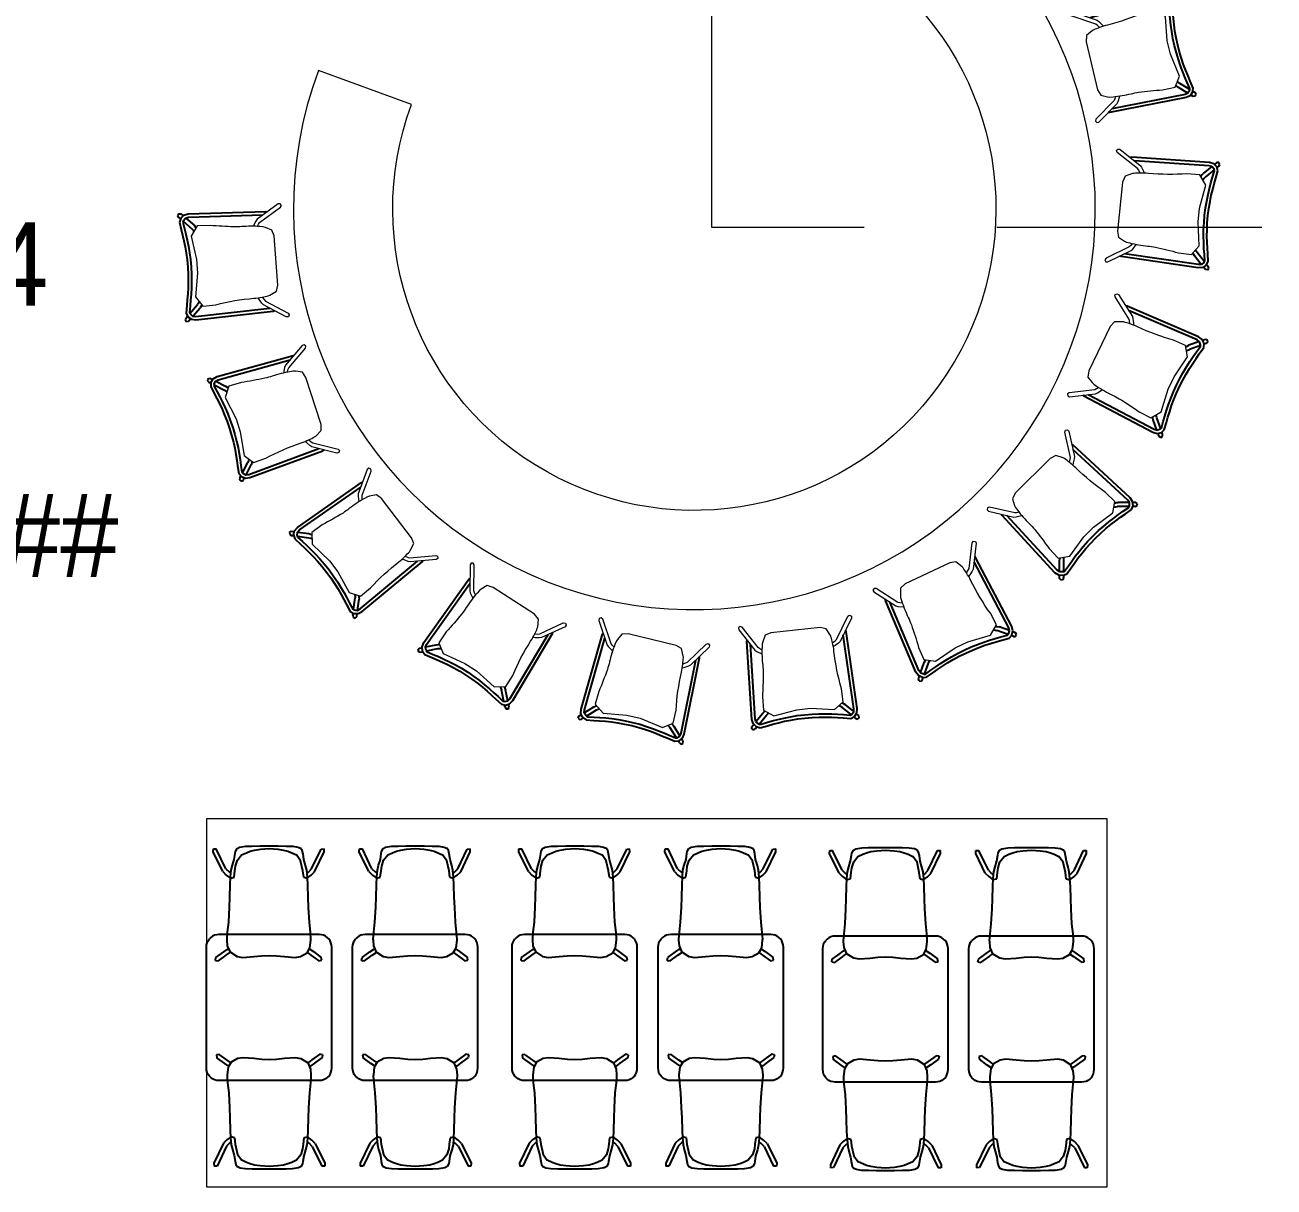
# Model space of a CAD drawing. Header units: centimetres. Extents: x -678439 to 55805, y -426864 to 17948.
# Drawn here: x 48759 to 49357, y 10134 to 10691 of the extents above; entities that cross this region are included whole.
import ezdxf
from ezdxf.enums import TextEntityAlignment as Align

# ---------------------------------------------------------------- set-up
doc = ezdxf.new("R2010")
doc.units = ezdxf.units.CM
doc.header["$LTSCALE"] = 0.01
doc.header["$MEASUREMENT"] = 0
doc.linetypes.add('HIDDEN', pattern=[9.525, 6.35, -3.175])
doc.layers.get('0').update_dxf_attribs({"lineweight": 0})
for name, color, linetype, lineweight in [('AG-Furniture', 9, 'Continuous', 9), ('AI-040 @ 250', 2, 'Continuous', 20), ('shaft', 3, 'Continuous', 20)]:
    doc.layers.add(name, color=color, linetype=linetype, lineweight=lineweight)
doc.styles.add('Arial', font='arial.ttf')

# ---------------------------------------------------------------- blocks, each defined once
blk = doc.blocks.new('*U93')
at = {"style": 'Arial'}
for tag, p in [('NO', (1.676, 0.8)), ('MAHAL', (1.676, -1.8)), ('ALAN', (1.676, -4.4))]:
    blk.add_attdef(tag, text='', height=1.6, dxfattribs=at).set_placement(p, align=Align.MIDDLE_CENTER)
blk = doc.blocks.new('ART_00113592_P')
at = {"color": 0, "linetype": 'Continuous', "lineweight": -3}
for p, q in [((0, -60), (1, -49.2)), ((1, -49.2), (3.8, -39.1)), ((3.8, -39.1), (8.2, -29.7)), ((8.2, -29.7), (14.1, -21.4)), ((14.1, -21.4), (21.4, -14.1)), ((21.4, -14.1), (29.7, -8.2)), ((29.7, -8.2), (39.1, -3.8)), ((39.1, -3.8), (49.2, -1)), ((49.2, -1), (60, 0)), ((60, 0), (640, 0)), ((640, 0), (650.8, -1)), ((650.8, -1), (661, -3.8)), ((661, -3.8), (670.3, -8.2)), ((670.3, -8.2), (678.7, -14.1)), ((685.9, -21.4), (678.7, -14.1)), ((691.9, -29.7), (685.9, -21.4)), ((696.3, -39.1), (691.9, -29.7)), ((699.1, -49.2), (696.3, -39.1)), ((700.1, -60), (699.1, -49.2)), ((0, -540), (0, -60)), ((700, -60), (700.1, -60)), ((700.1, -540), (700.1, -60)), ((1, -550.8), (0, -540)), ((3.8, -561), (1, -550.8)), ((8.2, -570.3), (3.8, -561)), ((14.1, -578.7), (8.2, -570.3)), ((21.4, -585.9), (14.1, -578.7)), ((21.4, -585.9), (29.7, -591.9)), ((29.7, -591.9), (39.1, -596.3)), ((39.1, -596.3), (49.2, -599.1)), ((650.8, -599.1), (661, -596.3)), ((661, -596.3), (670.3, -591.9)), ((670.3, -591.9), (678.7, -585.9)), ((678.7, -585.9), (685.9, -578.7)), ((685.9, -578.7), (691.9, -570.3)), ((691.9, -570.3), (696.3, -561)), ((696.3, -561), (699.1, -550.8)), ((699.1, -550.8), (700.1, -540)), ((49.2, -599.1), (60, -600.1)), ((60, -600.1), (640, -600.1)), ((640, -600.1), (650.8, -599.1))]:
    blk.add_line(p, q, dxfattribs=at)
blk = doc.blocks.new('ART_00104314_P')
at = {"color": 0, "linetype": 'Continuous', "lineweight": -3}
for p, q in [((224.9, -0.3), (268.4, 0)), ((268.4, 0), (311.7, -0.3)), ((0, -28), (0.7, -14.3)), ((46, -123), (0, -28)), ((0.7, -14.3), (14.7, -14.5)), ((60.6, -109.3), (14.7, -14.5)), ((101, -64.7), (105.3, -37)), ((105.3, -37), (106.9, -27)), ((106.9, -27), (114.1, -12.5)), ((114.1, -12.5), (126, -6.2)), ((115.8, -69), (136.1, -43.3)), ((126, -6.2), (154.7, -1.5)), ((136.1, -43.3), (159.2, -32.4)), ((154.7, -1.5), (185.5, -0.7)), ((159.2, -32.4), (177.3, -25.4)), ((177.3, -25.4), (198.3, -19.6)), ((185.5, -0.7), (224.9, -0.3)), ((198.3, -19.6), (226, -15.6)), ((226, -15.6), (267.8, -12.3)), ((267.8, -12.3), (309.6, -15.6)), ((309.6, -15.6), (337.2, -19.6)), ((311.7, -0.3), (348.7, -0.6)), ((337.2, -19.6), (357.9, -25.4)), ((348.7, -0.6), (381.5, -1.4)), ((357.9, -25.4), (375.9, -32.4)), ((375.9, -32.4), (398.9, -43.3)), ((381.5, -1.4), (406.3, -5.4)), ((418.9, -70.9), (398.9, -43.3)), ((406.3, -5.4), (418.9, -10.9)), ((426.8, -21.6), (418.9, -10.9)), ((430.4, -37.6), (426.8, -21.6)), ((434.6, -64.8), (430.4, -37.6)), ((471.2, -110.5), (516.8, -15)), ((485.7, -124.2), (531.5, -28.4)), ((516.8, -15), (530.8, -14.7)), ((531.5, -28.4), (530.8, -14.7)), ((60.6, -109.3), (75.8, -124.5)), ((83.5, -148.7), (86.4, -116.3)), ((86.4, -116.3), (92.6, -92.8)), ((92.6, -92.8), (101, -64.7)), ((104.2, -119.7), (107, -97.4)), ((107, -97.4), (115.8, -69)), ((430, -119.7), (418.9, -70.9)), ((442.7, -93.8), (434.6, -64.8)), ((448.5, -116.5), (442.7, -93.8)), ((451.7, -149.7), (448.5, -116.5)), ((455.9, -125.6), (471.2, -110.5)), ((46, -123), (62.4, -139.4)), ((62.4, -139.4), (83.2, -154.4)), ((75.8, -124.5), (85.1, -131.2)), ((81.9, -187.2), (83.5, -148.7)), ((83.8, -153.8), (100.5, -150.5)), ((100.5, -150.5), (104.2, -119.7)), ((433.9, -150.5), (430, -119.7)), ((433.9, -150.5), (451.3, -154.8)), ((449.8, -130.1), (455.9, -125.6)), ((453.5, -187.5), (451.7, -149.7)), ((451.8, -153.1), (469.4, -140.5)), ((469.4, -140.5), (485.7, -124.2)), ((80.2, -245.3), (81.9, -187.2)), ((455.1, -245.3), (453.5, -187.5)), ((74.7, -365.7), (78.6, -294.2)), ((78.6, -294.2), (80.2, -245.3)), ((456.9, -294.4), (455.1, -245.3)), ((460.8, -365.8), (456.9, -294.4)), ((66.9, -447.1), (69.2, -413.4)), ((69.2, -413.4), (74.7, -365.7)), ((466.2, -414.4), (460.8, -365.8)), ((468.3, -447.5), (466.2, -414.4)), ((67.1, -451.2), (66.9, -447.1)), ((69.2, -478.9), (67.1, -451.2)), ((463.5, -488.8), (468.1, -451.6)), ((468.1, -451.6), (468.3, -447.5)), ((11, -548.4), (13.2, -534.5)), ((13.2, -534.5), (50.6, -507.5)), ((24.9, -550.8), (62.2, -523.8)), ((50.6, -507.5), (67.1, -495.8)), ((62.2, -523.8), (78.7, -512.1)), ((67.1, -495.8), (74.4, -490.9)), ((82.4, -509.5), (69.2, -478.9)), ((78.7, -512.1), (82.5, -509.5)), ((82.5, -509.6), (82.4, -509.5)), ((82.5, -509.6), (114.2, -529.3)), ((114.2, -529.3), (141.4, -534.3)), ((141.4, -534.3), (193.8, -530.5)), ((193.8, -530.5), (231.5, -526.4)), ((231.5, -526.4), (267.6, -524.7)), ((267.6, -524.7), (302.8, -526.1)), ((302.8, -526.1), (341.4, -530.1)), ((341.4, -530.1), (392, -534.2)), ((392, -534.2), (418.6, -529.9)), ((418.6, -529.9), (449.9, -512.2)), ((449.9, -512.2), (463.5, -488.8)), ((449.9, -512.2), (450.1, -512.1)), ((450.8, -510.8), (451.6, -511.3)), ((451.6, -511.3), (468.1, -523)), ((460.9, -493.4), (463.2, -495.1)), ((463.2, -495.1), (479.7, -506.8)), ((468.1, -523), (506.1, -550.3)), ((479.7, -506.8), (517.7, -534.1)), ((520, -548), (517.7, -534.1)), ((11, -548.4), (24.9, -550.8)), ((506.1, -550.3), (520, -548))]:
    blk.add_line(p, q, dxfattribs=at)
blk = doc.blocks.new('ART_00179724_P')
at = {"color": 0, "linetype": 'Continuous', "lineweight": -3}
for p, q in [((17.4, -448.6), (32.5, -75.6)), ((32.5, -75.6), (34.4, -69.5)), ((33.4, -448.3), (47.9, -91.1)), ((510.1, -448.3), (495.7, -91)), ((511, -75.6), (509.2, -69.4)), ((526.1, -448.6), (511, -75.6)), ((73.4, -424.2), (81, -418.5)), ((81, -418.5), (85.9, -415.4)), ((456, -414.3), (462.5, -418.5)), ((462.5, -418.5), (470.1, -424.2)), ((13.9, -483.7), (24.5, -473.1)), ((21.7, -469.7), (17.4, -448.6)), ((34.6, -485.5), (21.7, -469.7)), ((36.3, -462.8), (33.4, -448.3)), ((36, -461.6), (73.4, -424.2)), ((48, -474), (36.3, -462.8)), ((48, -474), (54.7, -476.7)), ((50.3, -474.9), (90, -435.2)), ((54.7, -476.7), (86.5, -471.2)), ((86.5, -471.2), (113.6, -466.3)), ((90, -435.2), (96.8, -430.2)), ((96.8, -430.2), (102, -426.8)), ((113.6, -466.3), (141.9, -461.9)), ((116.3, -482.1), (144.1, -477.8)), ((141.9, -461.9), (171.5, -458.2)), ((144.1, -477.8), (173.2, -474.1)), ((171.5, -458.2), (202.8, -455.2)), ((173.2, -474.1), (204, -471.2)), ((202.8, -455.2), (236.1, -453.3)), ((204, -471.2), (236.8, -469.2)), ((236.1, -453.3), (271.8, -452.4)), ((236.8, -469.2), (271.8, -468.4)), ((271.8, -452.4), (307.5, -453.3)), ((271.8, -468.4), (306.8, -469.2)), ((306.8, -469.2), (339.5, -471.2)), ((307.5, -453.3), (340.8, -455.2)), ((339.5, -471.2), (370.3, -474.1)), ((340.8, -455.2), (372.1, -458.2)), ((370.3, -474.1), (399.5, -477.8)), ((372.1, -458.2), (401.7, -461.9)), ((399.5, -477.8), (427.3, -482.1)), ((401.7, -461.9), (429.9, -466.3)), ((429.9, -466.3), (457, -471.2)), ((439.8, -425.7), (446.7, -430.2)), ((446.7, -430.2), (453.5, -435.2)), ((493.2, -475), (453.5, -435.2)), ((457, -471.2), (488.9, -476.7)), ((507.5, -461.6), (470.1, -424.2)), ((488.9, -476.7), (495.6, -474)), ((495.6, -474), (507.3, -462.8)), ((507.3, -462.8), (510.1, -448.3)), ((509, -485.5), (521.9, -469.7)), ((529.6, -483.7), (519.1, -473.1)), ((521.9, -469.7), (526.1, -448.6)), ((13.5, -493.6), (13.9, -483.7)), ((13.5, -493.6), (21.8, -499.1)), ((21.8, -499.1), (30.7, -494.6)), ((30.7, -494.6), (38.3, -487)), ((34.6, -485.5), (53.2, -492.8)), ((53.2, -492.8), (89.5, -486.9)), ((89.5, -486.9), (116.3, -482.1)), ((427.3, -482.1), (454, -486.9)), ((454, -486.9), (490.4, -492.8)), ((490.4, -492.8), (509, -485.5)), ((512.8, -494.6), (505.2, -487)), ((512.8, -494.6), (521.7, -499.1)), ((521.7, -499.1), (530.1, -493.6)), ((530.1, -493.6), (529.6, -483.7))]:
    blk.add_line(p, q, dxfattribs=at)
for points in [[(100.4, -121.8), (90.3, -115.6), (83.2, -109.8), (17.2, -4.6), (8.5, 0), (0, -5.3), (0.3, -15.2), (66.4, -120.6), (74.6, -127.4), (98.5, -141.5)], [(440.2, -123.6), (453.2, -115.6), (460.3, -109.8), (526.3, -4.6), (535.1, 0), (543.5, -5.3), (543.2, -15.2), (477.1, -120.6), (468.9, -127.4), (451.5, -138.1), (442, -143.2)]]:
    blk.add_lwpolyline(points)
blk.add_lwpolyline([(416.4, -442.2), (462.4, -409.8), (460.6, -347.2, -0.042505), (443.1, -163.4, 0.031757), (440.2, -123.6, 0.005161), (435.8, -93.9, 0.080654), (433.6, -87), (417.1, -53.6), (388.5, -45), (151.9, -45), (123.2, -53.6), (108.4, -83.9), (104.5, -93.9), (102.1, -109.8, 0.034931), (96.3, -196.8, -0.019565), (95, -233.9, -0.013196), (79.8, -347), (77.9, -409.8), (124, -442.2), (237.2, -424.7), (303.2, -424.7)], format="xyb", close=True)
blk = doc.blocks.new('A$C4C4F46C8')
at = {"layer": 'AG-Furniture', "elevation": 1018}
blk.add_lwpolyline([(-12305.1, -6609.8, -6.311062), (-12858.2, -7311.4), (-13303.9, -7147, 6.312998), (-12569, -6214.8), (-12305.1, -6609.8)], format="xyb", dxfattribs=at)
at = {"layer": 'AG-Furniture', "color": 251, "elevation": -2400.3}
blk.add_lwpolyline([(-13837.5, -10732.8), (-9526.5, -10732.8), (-9526.5, -12499.7), (-13837.5, -12499.7)], close=True, dxfattribs=at)
at = {"layer": 'AG-Furniture'}
for p, rotation in [((-9579.5, -7398.7), 103.4264815152406), ((-9536.7, -8064.1), 83.92351787068795), ((-13481.7, -7785.7), 274.1603294024159), ((-9718.6, -8705.6), 64.42055422613535), ((-13367, -8460.7), 287.899808714267), ((-10104.2, -9249.5), 44.91759058158269), ((-13057.6, -9051.3), 307.4027723588196), ((-10649.2, -9633.6), 25.41462693703004), ((-12568.7, -9504.7), 326.9057360033722), ((-11956.5, -9768.9), 346.4086996479248), ((-11291.3, -9813.6), 5.91166329247746)]:
    blk.add_blockref('ART_00179724_P', p, dxfattribs=dict(at, rotation=rotation))
at = {"layer": 'AG-Furniture', "ltscale": 0.3}
for p in [(-13807.5, -10864.7, -700), (-13807.5, -10864.7, -700), (-13107.5, -10864.7, -700), (-13107.5, -10864.7, -700), (-12343.5, -10864.7, -700), (-12343.5, -10864.7, -700), (-11643.4, -10864.7, -700), (-11643.4, -10864.7, -700), (-10854.8, -10872.2, -700), (-10854.8, -10872.2, -700), (-10154.7, -10872.2, -700), (-10154.7, -10872.2, -700)]:
    blk.add_blockref('ART_00104314_P', p, dxfattribs=at)
for name, p, rotation in [('ART_00113592_P', (-13839.9, -11989.4, 20), 90), ('ART_00113592_P', (-13839.9, -11989.4, 20), 90), ('ART_00113592_P', (-13139.9, -11989.4, 20), 90), ('ART_00113592_P', (-13139.9, -11989.4, 20), 90), ('ART_00113592_P', (-12375.9, -11989.4, 20), 90), ('ART_00113592_P', (-12375.9, -11989.4, 20), 90), ('ART_00113592_P', (-11675.8, -11989.4, 20), 90), ('ART_00113592_P', (-11675.8, -11989.4, 20), 90), ('ART_00113592_P', (-10887.2, -11996.9, 20), 90), ('ART_00113592_P', (-10887.2, -11996.9, 20), 90), ('ART_00113592_P', (-10187.1, -11996.9, 20), 90), ('ART_00113592_P', (-10187.1, -11996.9, 20), 90), ('ART_00104314_P', (-13272.3, -12414.1, -700), 180), ('ART_00104314_P', (-13272.3, -12414.1, -700), 180), ('ART_00104314_P', (-12572.2, -12414.1, -700), 180), ('ART_00104314_P', (-12572.2, -12414.1, -700), 180), ('ART_00104314_P', (-11808.2, -12414.1, -700), 180), ('ART_00104314_P', (-11808.2, -12414.1, -700), 180), ('ART_00104314_P', (-11108.1, -12414.1, -700), 180), ('ART_00104314_P', (-11108.1, -12414.1, -700), 180), ('ART_00104314_P', (-10319.5, -12421.6, -700), 180), ('ART_00104314_P', (-10319.5, -12421.6, -700), 180), ('ART_00104314_P', (-9619.4, -12421.6, -700), 180), ('ART_00104314_P', (-9619.4, -12421.6, -700), 180)]:
    blk.add_blockref(name, p, dxfattribs=dict(at, rotation=rotation))

msp = doc.modelspace()

# ---------------------------------------------------------------- linework, layer by layer
at = {"layer": 'shaft', "linetype": 'HIDDEN', "ltscale": 2000}
msp.add_lwpolyline([(49473.96, 10581.98), (49549.68, 10593.87), (49473.56, 10605.62), (49541.76, 10593.87), (49087.86, 10593.87), (49087.86, 12375.38), (46172.18, 12375.38), (46172.18, 15293.87)], dxfattribs=at)

# ---------------------------------------------------------------- block references
at = {"layer": 'AG-Furniture', "xscale": 0.1, "yscale": 0.1, "zscale": 0.1}
msp.add_blockref('A$C4C4F46C8', (50229.68, 11383.87), dxfattribs=at)
at = {"layer": 'AI-040 @ 250', "color": 2, "linetype": 'Continuous', "lineweight": -2, "transparency": 33554610}
ref = msp.add_blockref('*U93', (48663.73, 10556.3), dxfattribs=dict(at, xscale=25, yscale=25, zscale=25))
ref.add_attrib('ALAN', '#######', dxfattribs={"layer": '0', "height": 40, "style": 'Arial', "width": 0.9}).set_placement((48705.64, 10446.3), align=Align.MIDDLE_CENTER)
ref.add_attrib('MAHAL', 'JAN', dxfattribs={"layer": '0', "height": 40, "style": 'Arial', "width": 0.9}).set_placement((48705.64, 10511.3), align=Align.MIDDLE_CENTER)
ref.add_attrib('NO', '2-204', dxfattribs={"layer": '0', "height": 40, "style": 'Arial', "width": 0.9}).set_placement((48705.64, 10576.3), align=Align.MIDDLE_CENTER)

doc.saveas('drawing.dxf')
